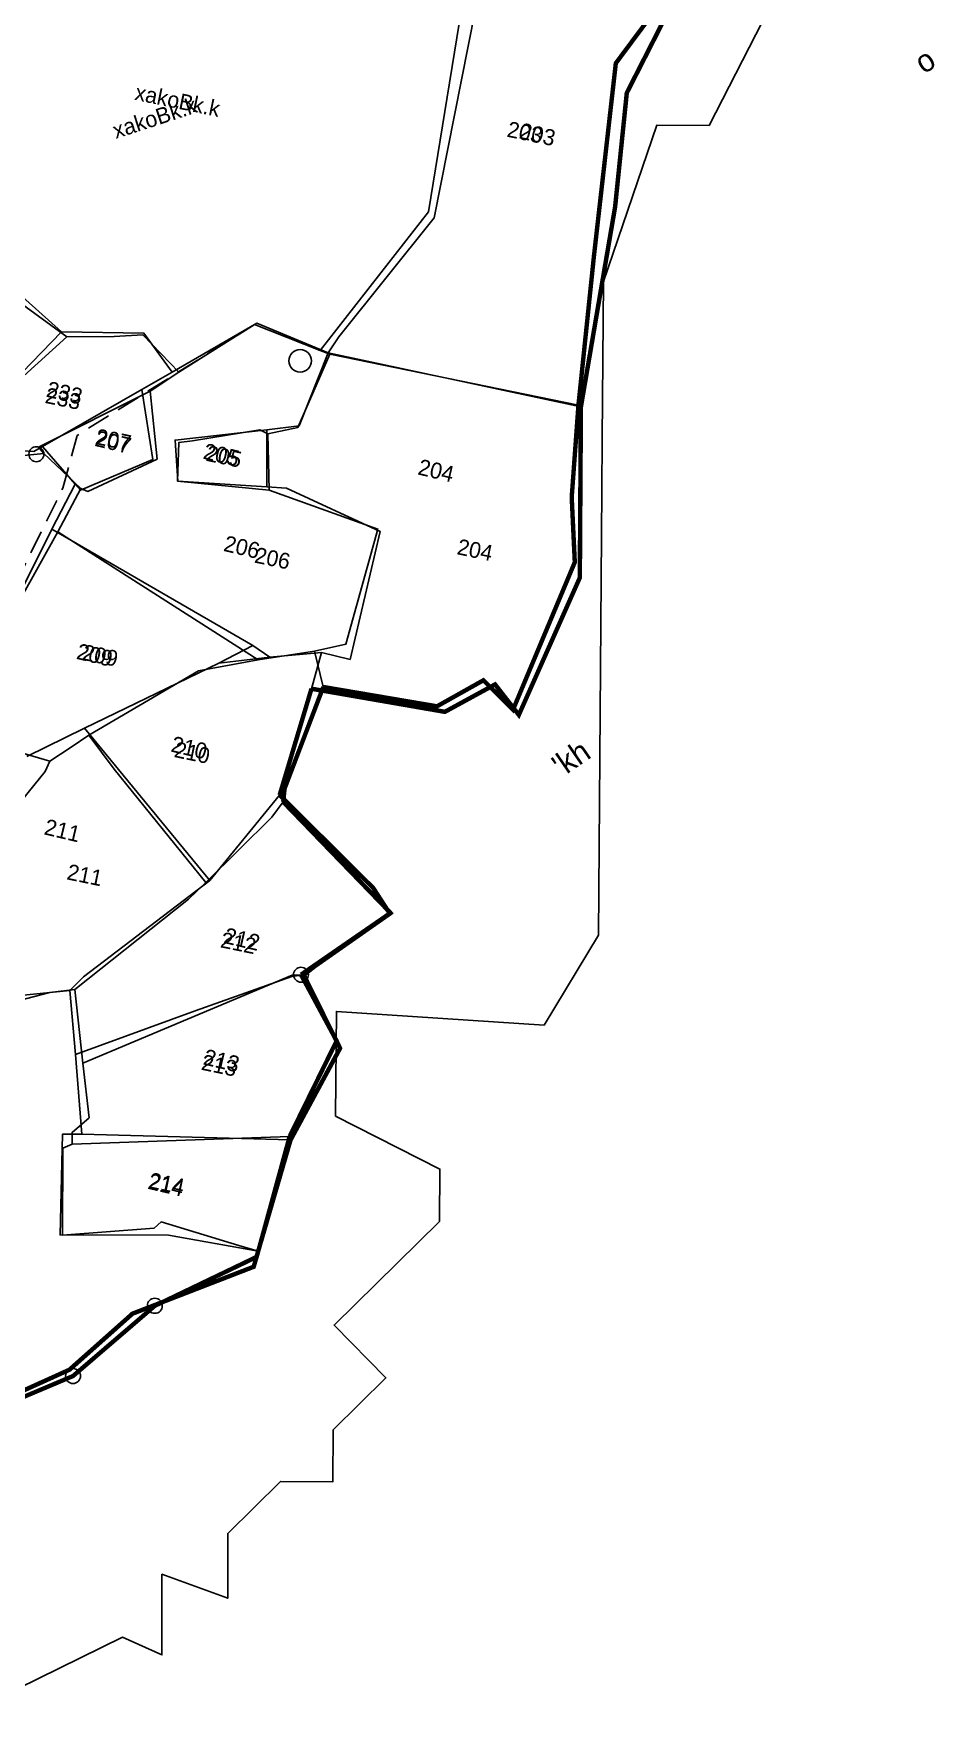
# Model space of a CAD drawing. Header units: metres. Extents: x 288056 to 292226, y 2022917 to 2025940.
# Drawn here: x 289311 to 289504, y 2023140.7 to 2023499.1 of the extents above; entities that cross this region are included whole.
import ezdxf
from ezdxf.enums import TextEntityAlignment as Align

# ---------------------------------------------------------------- set-up
doc = ezdxf.new("R2010")
doc.units = ezdxf.units.M
doc.header["$MEASUREMENT"] = 0
doc.linetypes.add('DASHED', pattern=[0.75, 0.5, -0.25])
for name, color, linetype in [('LINE_FOOTPATH', 1, 'DASHED'), ('POLY_PARCEL', 6, 'Continuous'), ('SYM_STONE', 1, 'Continuous'), ('SYM_WELL', 1, 'Continuous'), ('TEXT_MAPIN', 7, 'Continuous'), ('TEXT_MAPOUT', 7, 'Continuous'), ('TEXT_PARCEL', 7, 'Continuous'), ('V_BOUND_LINE', 7, 'Continuous'), ('VILLAGE BOUNDRY', 5, 'Continuous')]:
    doc.layers.add(name, color=color, linetype=linetype)
doc.styles.add('TEXT_MAP', font='', dxfattribs={"height": 1.8})
doc.styles.get('TEXT_MAP').set_extended_font_data('Kruti Dev 050')

# ---------------------------------------------------------------- blocks, each defined once
blk = doc.blocks.new('PAKKAWELL')
blk.add_circle((0, 0), 1.81)
blk = doc.blocks.new('STONE')
blk.add_circle((0, 0), 0.851)
blk = doc.blocks.new('65452')
at = {"layer": 'POLY_PARCEL'}
for points in [[(4106.94, 178.23), (4115.85, 196.14), (4114.51, 227.75)], [(4053.45, 195.91), (4060.5, 185.62), (4062.55, 182.37), (4072.31, 176.75), (4078.43, 173.96)], [(4091.71, 172.57), (4099.04, 179.62), (4106.94, 178.23)], [(4108.1, 178.04), (4106.24, 169.16), (4103.02, 167.77)], [(4106.94, 178.23), (4108.1, 178.04)], [(4108.1, 178.04), (4136.95, 178.07)], [(4078.43, 173.96), (4083.73, 175.07), (4086.88, 175.91), (4091.71, 172.57)], [(4072.53, 165.48), (4074.57, 168.64), (4078.43, 173.96)], [(4088.97, 169.83), (4091.71, 172.57)], [(4078.57, 160.46), (4077.83, 161.02), (4088.97, 169.83)], [(4088.97, 169.83), (4091.29, 162.42), (4084.32, 157.23), (4083.49, 157.4)], [(4103.02, 167.77), (4102.07, 168.02), (4094.82, 165.24), (4093.34, 164.77), (4094.08, 160.41), (4104.48, 161.53)], [(4104.48, 161.53), (4103.02, 167.77)], [(4078.57, 160.46), (4074.2, 159.08), (4069.65, 157.97)], [(4083.49, 157.4), (4078.57, 160.46)], [(4104.48, 161.53), (4117.47, 159.67), (4116.55, 146.12), (4113.21, 144.64)], [(4081.91, 152.04), (4083.49, 157.4)], [(4081.91, 152.04), (4081.91, 152.04), (4079.25, 143.66), (4078.94, 139.78), (4076.15, 131.06), (4075.5, 128.56), (4074.2, 127.35)], [(4107.15, 142.39), (4081.91, 152.04)], [(4113.21, 144.64), (4107.15, 142.39)], [(4113.21, 144.64), (4115, 140.85)], [(4090.02, 130.12), (4100.76, 139.78), (4107.15, 142.39)], [(4086.27, 126.33), (4088.31, 128.37), (4090.02, 130.12)], [(4106.39, 116.4), (4093.61, 126.93), (4090.02, 130.12)], [(4074.2, 127.35), (4086.27, 126.33)], [(4086.27, 126.33), (4086, 125.08), (4079.59, 112.83), (4082.28, 107.63), (4084.05, 106.24), (4087.39, 98.54)], [(4113.17, 127.14), (4112.27, 125.17), (4106.39, 116.4)], [(4094.26, 101.51), (4104.84, 114.13), (4106.39, 116.4)], [(4096.86, 93.5), (4118.12, 108.06), (4119.1, 108.32)], [(4087.39, 98.54), (4091.57, 100.58), (4094.26, 101.51)], [(4094.26, 101.51), (4096.86, 93.5)], [(4096.86, 93.5), (4098.81, 87.56), (4097.23, 85.52), (4097.51, 84.22)], [(4097.51, 84.22), (4121.54, 90.05)], [(4097.51, 84.22), (4096.58, 83.57), (4098.53, 73.89), (4108.55, 76.76), (4109.2, 77.6), (4118.39, 76.76), (4120.67, 76.57)]]:
    blk.add_lwpolyline(points, dxfattribs=at)
at = {"layer": 'V_BOUND_LINE', "const_width": 0.5}
for points in [[(4137.32, 230.17), (4136.49, 223.82), (4133.29, 216.97), (4135.27, 194.97), (4136.95, 178.07)], [(4136.95, 178.07), (4138.31, 167.65), (4140.14, 160.49), (4136.64, 142.67), (4132.67, 145.26), (4128.1, 141.3), (4115, 140.85)], [(4115, 140.85), (4113.02, 128.66), (4113.17, 127.14)], [(4113.17, 127.14), (4127.65, 117.24), (4119.1, 108.32)], [(4119.1, 108.32), (4124.58, 101.77), (4121.54, 90.05)], [(4121.54, 90.05), (4120.67, 76.57)], [(4120.67, 76.57), (4120.62, 75.89), (4110.41, 68.12), (4102.91, 58.43), (4083.87, 45.33), (4085.85, 33.76), (4072.16, 23.84)]]:
    blk.add_lwpolyline(points, dxfattribs=at)
at = {"layer": 'SYM_STONE'}
for p, rotation in [((4077.74, 160.2), 278.1599536486146), ((4110.41, 68.12), 313.9362571149276), ((4102.91, 58.43), 345.7782204980459)]:
    blk.add_blockref('STONE', p, dxfattribs=dict(at, rotation=rotation))
blk.add_blockref('STONE', (4119.1, 108.32), dxfattribs=at)
at = {"layer": 'TEXT_MAPIN', "style": 'TEXT_MAP'}
blk.add_text('xakoBk.k', height=1.8, dxfattribs=at).set_placement((4080.49, 201.89))
at = {"layer": 'TEXT_PARCEL', "style": 'TEXT_MAP'}
for s, p in [('203', (4124.77, 207.2)), ('233', (4079.45, 167)), ('207', (4085.99, 163.57)), ('205', (4098.68, 164.24)), ('204', (4128.76, 159.58)), ('206', (4106.41, 154.02)), ('209', (4089.47, 139.26)), ('210', (4101.92, 130.54)), ('211', (4092.77, 114.48)), ('212', (4111.42, 110.43)), ('213', (4112.09, 96.35)), ('214', (4108.95, 82.02))]:
    blk.add_text(s, height=1.8, dxfattribs=at).set_placement(p, align=Align.MIDDLE)

msp = doc.modelspace()

# ---------------------------------------------------------------- linework, layer by layer
at = {"layer": 'LINE_FOOTPATH', "ltscale": 10, "flags": 128}
msp.add_lwpolyline([(289358.86, 2023437.06), (289320.42, 2023412.99), (289317.31, 2023401.66), (289292.87, 2023352.37), (289215.89, 2023307.13), (289214.17, 2023300.6), (289204.06, 2023221.81), (289201.84, 2023214.82), (289218.53, 2023182.99), (289226.98, 2023140.73)], dxfattribs=at)
at = {"layer": 'POLY_PARCEL'}
for points in [[(289374.11, 2023430.7), (289376.46, 2023434.12), (289396.86, 2023459.62), (289408.57, 2023518.76)], [(289279.64, 2023485.78), (289291.95, 2023457.59), (289317.03, 2023435.15)], [(289340.74, 2023426.52), (289358.86, 2023437.06), (289374.11, 2023430.7)], [(289299.82, 2023418.81), (289302.24, 2023419.96), (289317.03, 2023435.15)], [(289317.03, 2023435.15), (289334.68, 2023434.87), (289340.74, 2023426.52)], [(289374.11, 2023430.7), (289367.93, 2023415.01), (289361.01, 2023414.21)], [(289374.11, 2023430.7), (289428.27, 2023419.09)], [(289340.74, 2023426.52), (289334.22, 2023422.79)], [(289334.22, 2023422.79), (289312.97, 2023410.61)], [(289319.97, 2023402.57), (289321.1, 2023401.27), (289336.62, 2023407.85), (289334.22, 2023422.79)], [(289361.01, 2023414.21), (289341.34, 2023412), (289341.98, 2023403.21), (289360.99, 2023401.98)], [(289360.99, 2023401.98), (289361.01, 2023414.21)], [(289312.97, 2023410.61), (289311.14, 2023409.56), (289294.03, 2023410.51)], [(289312.97, 2023410.61), (289319.97, 2023402.57)], [(289314.99, 2023392.94), (289319.97, 2023402.57)], [(289360.99, 2023401.98), (289365.21, 2023401.68), (289385.3, 2023392.38), (289378.85, 2023364.99), (289372.71, 2023366.49)], [(289314.99, 2023392.94), (289302.18, 2023367.32), (289293.81, 2023350.62)], [(289357.98, 2023368.02), (289314.99, 2023392.94)], [(289357.98, 2023368.02), (289350.71, 2023364.2)], [(289350.71, 2023364.2), (289361.67, 2023365.49)], [(289361.67, 2023365.49), (289357.98, 2023368.02)], [(289361.67, 2023365.49), (289372.71, 2023366.49)], [(289372.71, 2023366.49), (289370.57, 2023358.73)], [(289321.97, 2023350.31), (289350.71, 2023364.2)], [(289309.61, 2023344.22), (289321.97, 2023350.31)], [(289321.97, 2023350.31), (289348.77, 2023317.67)], [(289348.77, 2023317.67), (289363.75, 2023335.95)], [(289318.82, 2023294.1), (289321.77, 2023297.05), (289348.77, 2023317.67)], [(289320.03, 2023280.4), (289345.66, 2023289.77), (289366.34, 2023297.07), (289368.91, 2023297.44)], [(289303.94, 2023292.62), (289318.82, 2023294.1)], [(289318.82, 2023294.1), (289320.03, 2023280.4)], [(289320.03, 2023280.4), (289321.41, 2023263.34)], [(289321.41, 2023263.34), (289317.26, 2023263.34), (289316.74, 2023241.75), (289339.98, 2023241.67), (289359.16, 2023238.28)], [(289321.41, 2023263.34), (289366.09, 2023262.09)]]:
    msp.add_lwpolyline(points, dxfattribs=at)
at = {"layer": 'V_BOUND_LINE', "const_width": 0.953}
for points in [[(289428.27, 2023419.09), (289435.6, 2023461.94), (289438.1, 2023486.35), (289448.91, 2023507.55), (289449.36, 2023516.33)], [(289370.57, 2023358.73), (289399.14, 2023353.78), (289409.89, 2023359.65), (289414.98, 2023353.12), (289428.04, 2023382.51), (289428.27, 2023419.09)], [(289363.75, 2023335.95), (289370.57, 2023358.73)], [(289368.91, 2023297.44), (289371.29, 2023299.31), (289387.35, 2023310.55), (289383.79, 2023316.05), (289363.75, 2023335.95)], [(289366.09, 2023262.09), (289376.69, 2023281.72), (289368.91, 2023297.44)], [(289359.16, 2023238.28), (289366.09, 2023262.09)], [(289246.81, 2023156.7), (289276.76, 2023170.65), (289276.55, 2023193.79), (289318.74, 2023212.87), (289332.23, 2023224.87), (289358.19, 2023234.92), (289359.16, 2023238.28)]]:
    msp.add_lwpolyline(points, dxfattribs=at)
at = {"layer": 'VILLAGE BOUNDRY'}
msp.add_lwpolyline([(289307.62, 2023144.55), (289330.08, 2023155.56), (289338.53, 2023151.8), (289338.53, 2023169.05), (289352.65, 2023163.93), (289352.65, 2023177.79), (289363.92, 2023188.93), (289375.14, 2023188.84), (289375.23, 2023200.02), (289386.5, 2023211.12), (289375.4, 2023222.43), (289397.98, 2023244.63), (289398.06, 2023255.84), (289375.74, 2023267.2), (289375.92, 2023289.61), (289420.4, 2023286.7), (289432.04, 2023305.97), (289432.77, 2023401.16), (289432.86, 2023412.34), (289433.11, 2023445.93), (289444.56, 2023479.44), (289455.74, 2023479.35), (289467.13, 2023501.67)], dxfattribs=at)

# ---------------------------------------------------------------- block references
at = {"xscale": 1.884907780844779, "yscale": 1.884907780844779, "zscale": 1.884907780844779, "rotation": 348.3857913833837}
msp.add_blockref('65452', (281722.06, 2024660.57), dxfattribs=at)
at = {"layer": 'SYM_WELL', "xscale": 1.33660887587715, "yscale": 1.33660887587715, "zscale": 1.33660887587715, "rotation": 346.7554858214302}
msp.add_blockref('PAKKAWELL', (289368.14, 2023428.94), dxfattribs=at)

# ---------------------------------------------------------------- texts
at = {"layer": 'TEXT_MAPIN', "style": 'TEXT_MAP'}
msp.add_text('xakoBk.k', height=3.432, rotation=18.0044, dxfattribs=at).set_placement((289328.67, 2023476.49))
at = {"layer": 'TEXT_MAPOUT', "style": 'TEXT_MAP'}
for s, height, rotation, p in [('o', 4.77, 31.8712, (289501.69, 2023490.29)), ("'kh", 4.767, 34.4624, (289424.22, 2023339.66))]:
    msp.add_text(s, height=height, rotation=rotation, dxfattribs=at).set_placement(p)
at = {"layer": 'TEXT_PARCEL', "style": 'TEXT_MAP'}
for s, p in [('203', (289418.99, 2023477.46)), ('233', (289317.7, 2023422.11)), ('207', (289328.11, 2023411.56)), ('205', (289351.28, 2023408.84)), ('204', (289397.27, 2023405.45)), ('206', (289355.67, 2023389.07)), ('209', (289324.16, 2023365.95)), ('210', (289344.39, 2023346.1)), ('211', (289317.25, 2023328.38)), ('212', (289355.72, 2023305.12)), ('213', (289351.33, 2023279.08)), ('214', (289339.45, 2023252.48))]:
    msp.add_text(s, height=3.432, rotation=346.7555, dxfattribs=at).set_placement(p, align=Align.MIDDLE)

doc.saveas('drawing.dxf')
